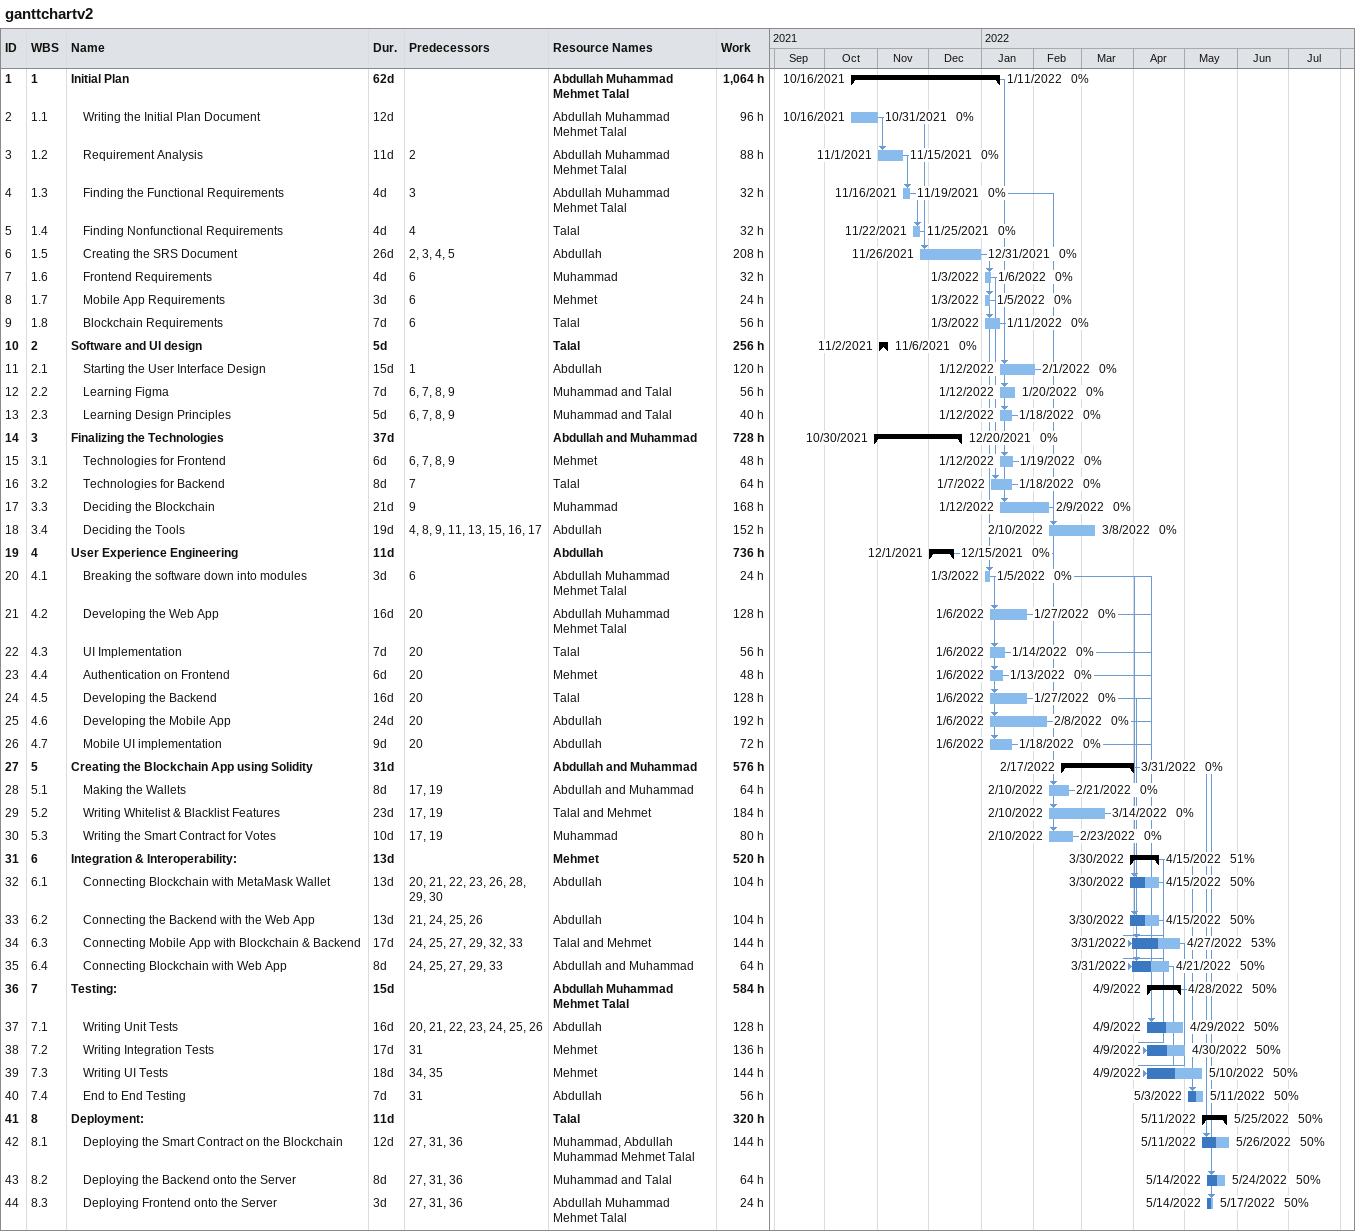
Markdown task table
ganttchartv2

| ID | WBS | Task | Duration | Start | Finish | Predecessors | Resources | % complete | Work (h) |
|---|---|---|---|---|---|---|---|---|---|
| 1 | 1 | **Initial Plan** | 62d | 2021-10-16 | 2022-01-11 |  | Abdullah Muhammad Mehmet Talal | 0 | 1064 |
| 2 | 1.1 | Writing the Initial Plan Document | 12d | 2021-10-16 | 2021-10-31 |  | Abdullah Muhammad Mehmet Talal | 0 | 96 |
| 3 | 1.2 | Requirement Analysis | 11d | 2021-11-01 | 2021-11-15 | 2 | Abdullah Muhammad Mehmet Talal | 0 | 88 |
| 4 | 1.3 | Finding the Functional Requirements | 4d | 2021-11-16 | 2021-11-19 | 3 | Abdullah Muhammad Mehmet Talal | 0 | 32 |
| 5 | 1.4 | Finding Nonfunctional Requirements | 4d | 2021-11-22 | 2021-11-25 | 4 | Talal | 0 | 32 |
| 6 | 1.5 | Creating the SRS Document | 26d | 2021-11-26 | 2021-12-31 | 2, 3, 4, 5 | Abdullah | 0 | 208 |
| 7 | 1.6 | Frontend Requirements | 4d | 2022-01-03 | 2022-01-06 | 6 | Muhammad | 0 | 32 |
| 8 | 1.7 | Mobile App Requirements | 3d | 2022-01-03 | 2022-01-05 | 6 | Mehmet | 0 | 24 |
| 9 | 1.8 | Blockchain Requirements | 7d | 2022-01-03 | 2022-01-11 | 6 | Talal | 0 | 56 |
| 10 | 2 | **Software and UI design** | 5d | 2021-11-02 | 2021-11-06 |  | Talal | 0 | 256 |
| 11 | 2.1 | Starting the User Interface Design | 15d | 2022-01-12 | 2022-02-01 | 1 | Abdullah | 0 | 120 |
| 12 | 2.2 | Learning Figma | 7d | 2022-01-12 | 2022-01-20 | 6, 7, 8, 9 | Muhammad and Talal | 0 | 56 |
| 13 | 2.3 | Learning Design Principles | 5d | 2022-01-12 | 2022-01-18 | 6, 7, 8, 9 | Muhammad and Talal | 0 | 40 |
| 14 | 3 | **Finalizing the Technologies** | 37d | 2021-10-30 | 2021-12-20 |  | Abdullah and Muhammad | 0 | 728 |
| 15 | 3.1 | Technologies for Frontend | 6d | 2022-01-12 | 2022-01-19 | 6, 7, 8, 9 | Mehmet | 0 | 48 |
| 16 | 3.2 | Technologies for Backend | 8d | 2022-01-07 | 2022-01-18 | 7 | Talal | 0 | 64 |
| 17 | 3.3 | Deciding the Blockchain | 21d | 2022-01-12 | 2022-02-09 | 9 | Muhammad | 0 | 168 |
| 18 | 3.4 | Deciding the Tools | 19d | 2022-02-10 | 2022-03-08 | 4, 8, 9, 11, 13, 15, 16, 17 | Abdullah | 0 | 152 |
| 19 | 4 | **User Experience Engineering** | 11d | 2021-12-01 | 2021-12-15 |  | Abdullah | 0 | 736 |
| 20 | 4.1 | Breaking the software down into modules | 3d | 2022-01-03 | 2022-01-05 | 6 | Abdullah Muhammad Mehmet Talal | 0 | 24 |
| 21 | 4.2 | Developing the Web App | 16d | 2022-01-06 | 2022-01-27 | 20 | Abdullah Muhammad Mehmet Talal | 0 | 128 |
| 22 | 4.3 | UI Implementation | 7d | 2022-01-06 | 2022-01-14 | 20 | Talal | 0 | 56 |
| 23 | 4.4 | Authentication on Frontend | 6d | 2022-01-06 | 2022-01-13 | 20 | Mehmet | 0 | 48 |
| 24 | 4.5 | Developing the Backend | 16d | 2022-01-06 | 2022-01-27 | 20 | Talal | 0 | 128 |
| 25 | 4.6 | Developing the Mobile App | 24d | 2022-01-06 | 2022-02-08 | 20 | Abdullah | 0 | 192 |
| 26 | 4.7 | Mobile UI implementation | 9d | 2022-01-06 | 2022-01-18 | 20 | Abdullah | 0 | 72 |
| 27 | 5 | **Creating the Blockchain App using Solidity** | 31d | 2022-02-17 | 2022-03-31 |  | Abdullah and Muhammad | 0 | 576 |
| 28 | 5.1 | Making the Wallets | 8d | 2022-02-10 | 2022-02-21 | 17, 19 | Abdullah and Muhammad | 0 | 64 |
| 29 | 5.2 | Writing Whitelist & Blacklist Features | 23d | 2022-02-10 | 2022-03-14 | 17, 19 | Talal and Mehmet | 0 | 184 |
| 30 | 5.3 | Writing the Smart Contract for Votes | 10d | 2022-02-10 | 2022-02-23 | 17, 19 | Muhammad | 0 | 80 |
| 31 | 6 | **Integration & Interoperability:** | 13d | 2022-03-30 | 2022-04-15 |  | Mehmet | 51 | 520 |
| 32 | 6.1 | Connecting Blockchain with MetaMask Wallet | 13d | 2022-03-30 | 2022-04-15 | 20, 21, 22, 23, 26, 28, 29, 30 | Abdullah | 50 | 104 |
| 33 | 6.2 | Connecting the Backend with the Web App | 13d | 2022-03-30 | 2022-04-15 | 21, 24, 25, 26 | Abdullah | 50 | 104 |
| 34 | 6.3 | Connecting Mobile App with Blockchain & Backend | 17d | 2022-03-31 | 2022-04-27 | 24, 25, 27, 29, 32, 33 | Talal and Mehmet | 53 | 144 |
| 35 | 6.4 | Connecting Blockchain with Web App | 8d | 2022-03-31 | 2022-04-21 | 24, 25, 27, 29, 33 | Abdullah and Muhammad | 50 | 64 |
| 36 | 7 | **Testing:** | 15d | 2022-04-09 | 2022-04-28 |  | Abdullah Muhammad Mehmet Talal | 50 | 584 |
| 37 | 7.1 | Writing Unit Tests | 16d | 2022-04-09 | 2022-04-29 | 20, 21, 22, 23, 24, 25, 26 | Abdullah | 50 | 128 |
| 38 | 7.2 | Writing Integration Tests | 17d | 2022-04-09 | 2022-04-30 | 31 | Mehmet | 50 | 136 |
| 39 | 7.3 | Writing UI Tests | 18d | 2022-04-09 | 2022-05-10 | 34, 35 | Mehmet | 50 | 144 |
| 40 | 7.4 | End to End Testing | 7d | 2022-05-03 | 2022-05-11 | 31 | Abdullah | 50 | 56 |
| 41 | 8 | **Deployment:** | 11d | 2022-05-11 | 2022-05-25 |  | Talal | 50 | 320 |
| 42 | 8.1 | Deploying the Smart Contract on the Blockchain | 12d | 2022-05-11 | 2022-05-26 | 27, 31, 36 | Muhammad, Abdullah Muhammad Mehmet Talal | 50 | 144 |
| 43 | 8.2 | Deploying the Backend onto the Server | 8d | 2022-05-14 | 2022-05-24 | 27, 31, 36 | Muhammad and Talal | 50 | 64 |
| 44 | 8.3 | Deploying Frontend onto the Server | 3d | 2022-05-14 | 2022-05-17 | 27, 31, 36 | Abdullah Muhammad Mehmet Talal | 50 | 24 |
